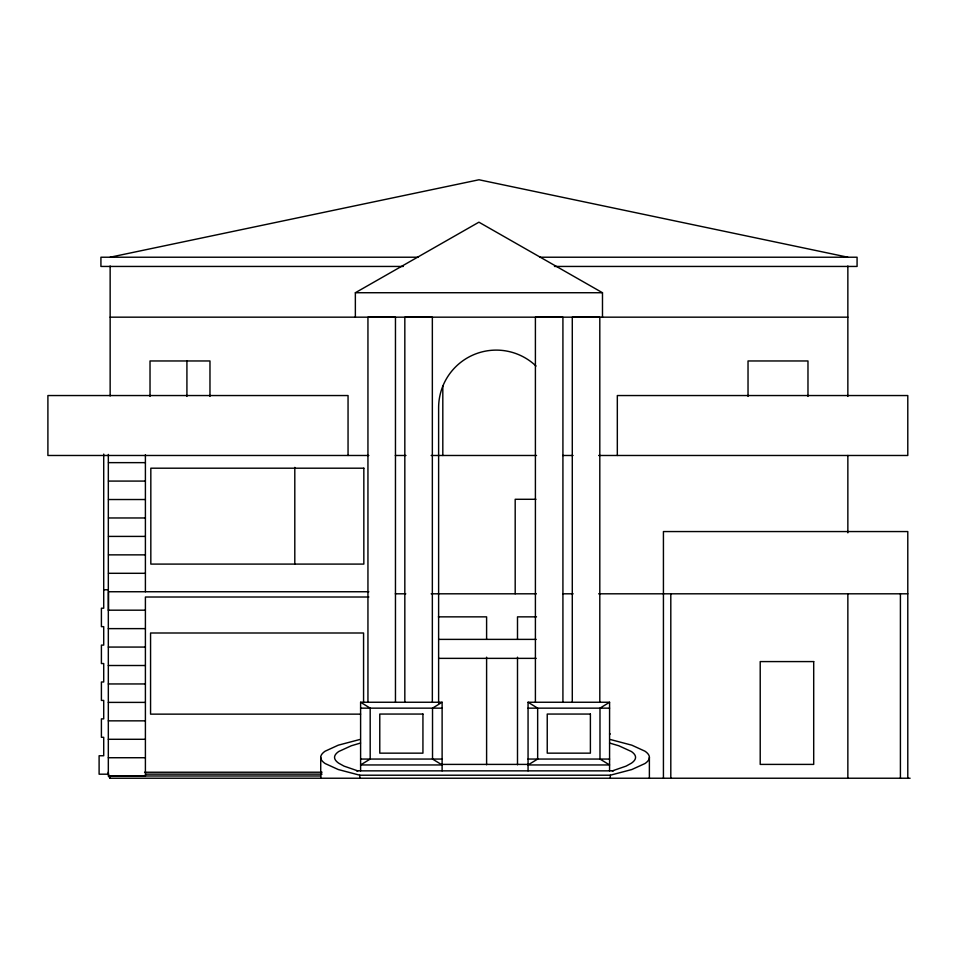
<?xml version="1.0" encoding="UTF-8"?>
<svg xmlns="http://www.w3.org/2000/svg" width="958" height="958" viewBox="0 0 958 958"><rect width="100%" height="100%" fill="white"/><g stroke="black" fill="none" stroke-linecap="round" stroke-linejoin="round"><path stroke-width="1.44" d="M108.206 772.22L108.709 775.022M110.146 778.231L109.847 775.992M109.799 776.387L109.248 777.333L108.805 775.465M442.117 770.855L442.117 702.25L432.525 708.154L432.525 759.059L442.117 764.951L360.603 764.951L370.183 759.059L370.183 708.154L360.603 702.25L360.603 770.855M609.575 770.855L609.575 702.25L599.983 708.154L599.983 759.059L609.575 764.951L528.062 764.951L537.654 759.059L537.654 708.154L528.062 702.25L528.062 770.855M355.358 317.17L355.358 292.729L478.916 222.184L602.486 292.729L602.486 317.17M360.543 743.037L351.275 745.779L338.773 751.491A268.611 33.302 0 0 0 338.773 763.227L343.994 766.113L357.741 770.855M612.366 770.855L626.113 766.113L631.334 763.227A268.611 33.302 0 0 0 631.334 751.491L618.832 745.779L609.563 743.037M359.801 739.504L338.282 745.18L325.145 751.192A282.658 35.039 0 0 0 325.145 763.538L338.282 769.537L359.801 775.214L610.306 775.214L631.813 769.537L644.962 763.538A282.658 35.039 0 0 0 644.962 751.192L631.813 745.18L610.306 739.504M110.146 257.223L479 179.769L847.854 257.223M418.395 257.223L100.925 257.223L100.925 266.444L403.294 266.444M539.605 257.223L857.075 257.223L857.075 266.444L554.466 266.444M355.358 292.729L602.486 292.729M110.146 317.17L847.854 317.17M368.842 455.481L47.9 455.481L47.9 395.546L348.053 395.546L348.053 455.481M395.331 455.481L405.964 455.481M431.16 455.481L536.528 455.481M562.741 455.481L573.064 455.481M598.654 455.481L907.789 455.481L907.789 395.546L617.323 395.546L617.323 455.481M108.505 462.642L145.4 462.642M108.505 481.084L145.4 481.084M535.941 499.286L515.188 499.286L515.188 593.804M108.505 499.525L145.4 499.525M108.505 517.967L145.4 517.967M108.505 536.408L145.4 536.408M108.505 554.862L145.4 554.862M108.505 573.303L145.4 573.303M103.715 589.769L108.326 589.769M368.842 591.745L108.505 591.745L108.505 610.186M395.331 593.804L405.773 593.804M431.16 593.804L536.36 593.804M562.777 593.804L573.135 593.804M598.654 593.804L907.789 593.804M368.842 597.014L145.4 597.014L145.4 776.172L108.326 776.172L108.326 454.427M108.326 610.186L145.4 610.186M438.369 616.856L486.604 616.856L486.604 639.273M536.504 616.856L517.5 616.856L517.5 639.273M108.326 628.628L145.4 628.628M438.62 639.381L536.157 639.381M108.326 647.069L145.4 647.069M438.62 658.362L536.157 658.362M108.326 665.511L145.4 665.511M108.326 683.952L145.4 683.952M108.326 702.394L145.4 702.394M360.603 702.25L442.117 702.25M528.062 702.25L609.575 702.25M360.603 708.154L442.117 708.154M528.062 708.154L609.575 708.154M360.603 714.141L150.562 714.141L150.562 632.999L363.573 632.999L363.573 702.346M108.326 720.847L145.4 720.847M609.563 733.972L610.306 733.972M108.326 739.289L145.4 739.289M108.326 757.73L145.4 757.73M360.603 759.059L442.117 759.059M528.062 759.059L609.575 759.059M441.578 764.4L528.768 764.4M356.568 770.855L613.539 770.855M144.574 772.244L322.068 772.22M108.326 774.196L99.105 774.196L99.105 755.754L103.715 755.754L103.715 737.313L101.404 737.313L101.404 718.871L103.715 718.871L103.715 700.43L101.404 700.43L101.404 681.988L103.715 681.988L103.715 663.547L101.404 663.547L101.404 645.105L103.715 645.105L103.715 626.652L101.404 626.652L101.404 608.21L103.715 608.21L103.715 454.08M145.568 774.124L322.056 774.124M108.889 775.98L320.81 775.98M109.811 778.231L910.1 778.231M907.789 778.231L907.789 531.558L663.427 531.558L663.427 778.231M900.412 593.804L900.412 778.231M847.854 266.001L847.854 396.408M847.854 455.481L847.854 532.828M847.854 593.804L847.854 778.231M807.977 396.408L807.977 360.962L748.03 360.962L748.03 396.408M670.804 593.804L670.804 778.231M649.38 757.359L649.38 778.231M610.306 775.214L610.306 778.231M599.804 702.25L599.804 317.254L572.285 317.254L572.285 702.25M562.921 702.25L562.921 317.254L535.402 317.254L535.402 702.25M517.5 657.2L517.5 764.783M486.604 657.2L486.604 764.783M442.812 386.074L442.812 455.481M438.62 703.16L438.62 407.749A57.636 57.636 0 0 1 536.037 366.04M432.345 702.25L432.345 317.254L404.827 317.254L404.827 702.25M395.462 702.25L395.462 317.254L367.944 317.254L367.944 702.25M359.801 775.214L359.801 778.231M320.726 757.359L320.726 778.231M294.801 467.384L294.801 564.274M209.97 396.408L209.97 360.962L150.023 360.962L150.023 396.408M186.918 360.962L186.918 396.408M145.4 454.739L145.4 591.745M110.146 266.001L110.146 395.989M363.836 468.199L150.825 468.199L150.825 564.094L363.836 564.094L363.836 468.199M813.701 661.583L760.209 661.583L760.209 764.4L813.701 764.4L813.701 661.583M422.933 714.057L379.775 714.057L379.775 753.156L422.933 753.156L422.933 714.057M590.391 714.057L547.234 714.057L547.234 753.156L590.391 753.156L590.391 714.057"/></g></svg>
